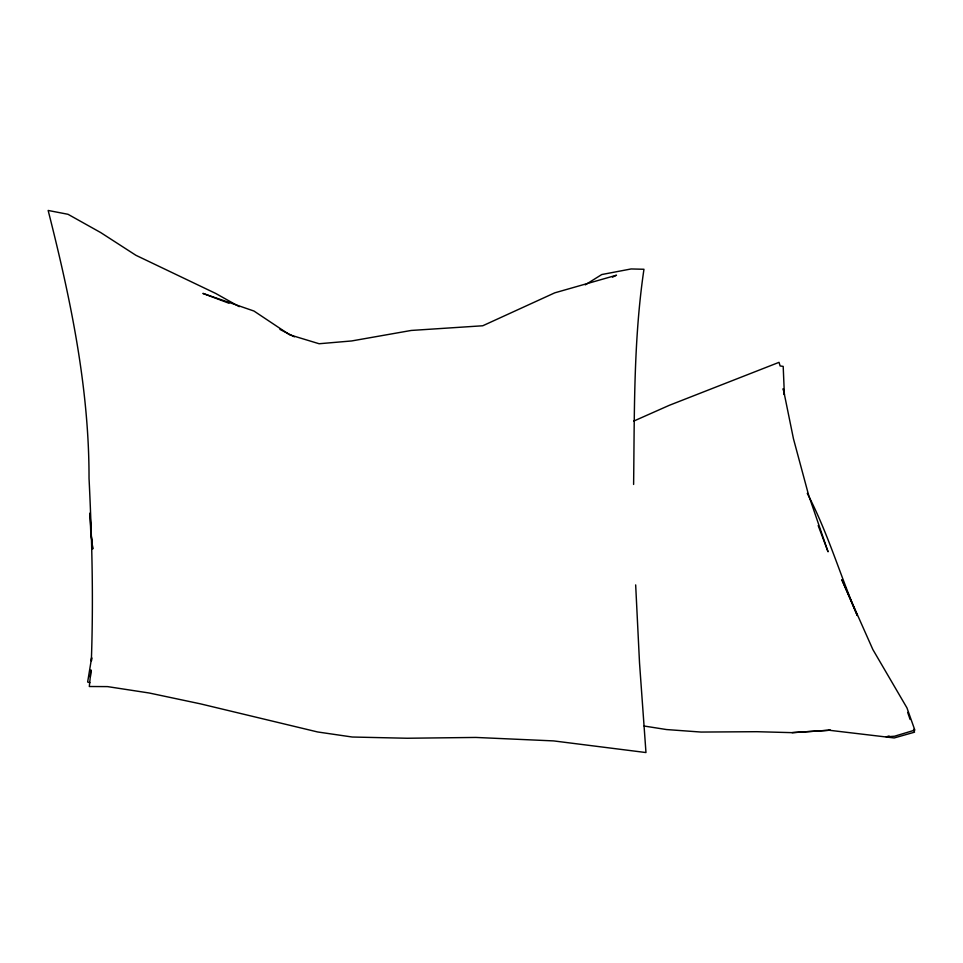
<?xml version="1.0" encoding="UTF-8"?>
<svg xmlns="http://www.w3.org/2000/svg" width="963" height="963" viewBox="0 0 963 963"><rect width="100%" height="100%" fill="white"/><g stroke="black" fill="none" stroke-linecap="round" stroke-linejoin="round"><path stroke-width="1.44" d="M633.606 484.449C634.533 412.718 633.401 340.384 643.958 269.267L631.102 268.954L601.755 274.539L585.263 284.867M91.329 661.015C93.519 600.045 92.039 539.148 89.029 478.214C89.15 387.282 70.383 298.109 48.15 210.452L68.012 214.292L100.73 232.589L135.903 255.291L215.688 293.438L239.281 306.655M91.497 660.714L91.641 657.717L87.645 682.021L89.872 682.671M90.366 677.001L90.991 669.935L89.318 686.511L107.519 686.607L149.193 692.999L200.424 703.845L317.621 731.964L352.241 737.02L407.06 738.248L475.915 737.441L553.641 740.908L645.968 752.548L639.516 662.821L635.664 584.902M612.492 277.151L616.489 275.213L554.772 292.836L482.74 325.771L411.213 330.453L351.676 340.95L319.126 343.743L289.598 334.787L253.955 311.037L202.892 293.402L228.953 303.237M633.726 421.096L669.357 405.291L779.031 362.341L780.114 365.94L783.196 366.397L784.388 394.746L783.232 388.631L793.452 438.743L808.571 494.934L828.048 551.799L818.189 525.569M889.078 736.021L886.213 736.839L894.507 736.226L914.85 730.11L906.953 707.877L872.875 649.568L841.818 579.69L857.287 615.501C840.073 574.995 827.747 532.467 807.259 493.369M792.128 732.65L830.13 730.195L792.128 732.65L756.87 731.699L701.052 732.061L666.468 729.545L644.139 726.03M828.999 730.231L894.206 737.947L914.525 732.181L913.538 729.352M294.437 336.821L279.92 329.406M907.664 712.391L910.107 719.457M91.304 535.849L92.761 548.982L90.763 532.082L89.968 513.05L90.967 530.144"/></g></svg>
